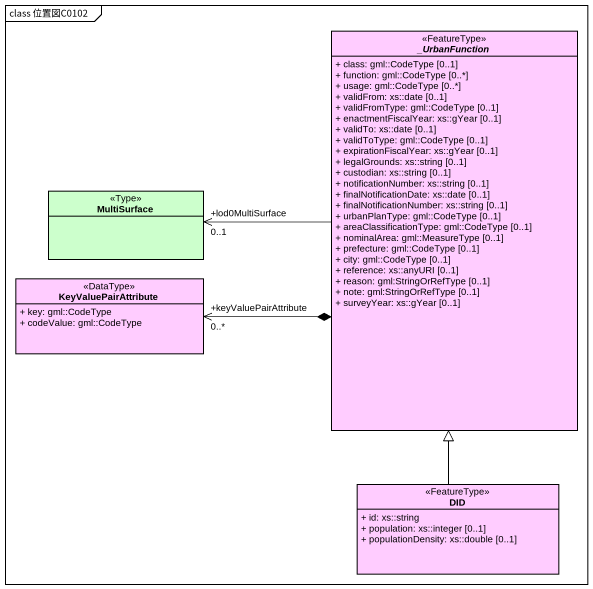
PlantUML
@startuml
mainframe class 位置図C0102
hide circle
hide empty members
skinparam classAttributeIconSize 0
abstract class "_UrbanFunction" as UrbanFunction <<FeatureType>> #FFCCFF {
  + class: gml::CodeType [0..1]
  + function: gml::CodeType [0..*]
  + usage: gml::CodeType [0..*]
  + validFrom: xs::date [0..1]
  + validFromType: gml::CodeType [0..1]
  + enactmentFiscalYear: xs::gYear [0..1]
  + validTo: xs::date [0..1]
  + validToType: gml::CodeType [0..1]
  + expirationFiscalYear: xs::gYear [0..1]
  + legalGrounds: xs::string [0..1]
  + custodian: xs::string [0..1]
  + notificationNumber: xs::string [0..1]
  + finalNotificationDate: xs::date [0..1]
  + finalNotificationNumber: xs::string [0..1]
  + urbanPlanType: gml::CodeType [0..1]
  + areaClassificationType: gml::CodeType [0..1]
  + nominalArea: gml::MeasureType [0..1]
  + prefecture: gml::CodeType [0..1]
  + city: gml::CodeType [0..1]
  + reference: xs::anyURI [0..1]
  + reason: gml:StringOrRefType [0..1]
  + note: gml:StringOrRefType [0..1]
  + surveyYear: xs::gYear [0..1]
}
class MultiSurface <<Type>> #CCFFCC
class KeyValuePairAttribute <<DataType>> #FFCCFF {
  + key: gml::CodeType
  + codeValue: gml::CodeType
}
class DID <<FeatureType>> #FFCCFF {
  + id: xs::string
  + population: xs::integer [0..1]
  + populationDensity: xs::double [0..1]
}
MultiSurface "+lod0MultiSurface\n0..1" <-right- UrbanFunction
KeyValuePairAttribute "+keyValuePairAttribute\n0..*" <-right-* UrbanFunction
DID -up-|> UrbanFunction
@enduml
